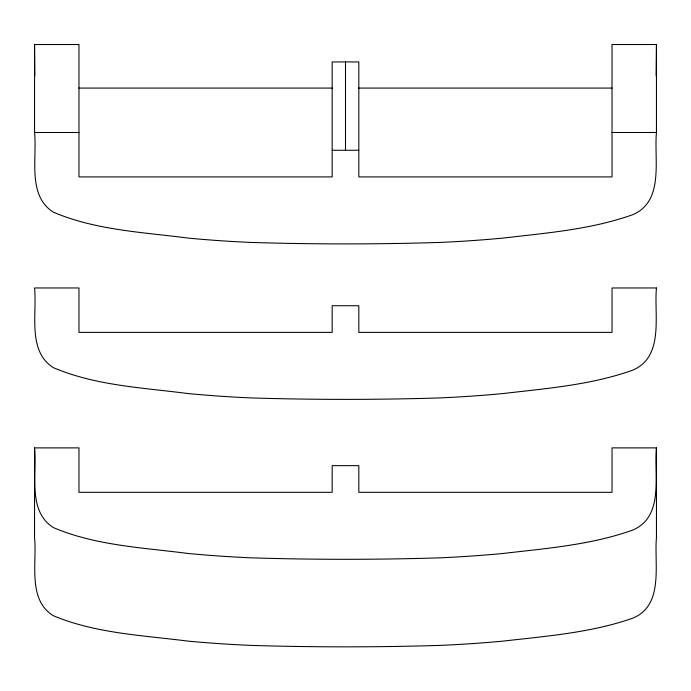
<?xml version="1.0" encoding="UTF-8"?>
<svg xmlns="http://www.w3.org/2000/svg" width="691" height="691" viewBox="0 0 691 691"><rect width="100%" height="100%" fill="white"/><g stroke="black" fill="none" stroke-linecap="round" stroke-linejoin="round"><path stroke-width="1.04" d="M656.45 44.518L656.45 132.491C653.876 159.405 664.587 201.383 632.619 214.728C591.03 229.542 546.382 232.997 502.806 238.101A1247.108 1247.108 0 0 1 439.606 242.446C376.897 244.389 314.103 244.389 251.394 242.455A1247.108 1247.108 0 0 1 188.194 238.101C143.002 232.202 95.652 230.258 53.293 212.137C27.148 195.493 37.219 158.248 34.55 132.491L34.55 44.518L78.973 44.518L78.973 176.913L332.172 176.913L332.172 61.94L358.828 61.94L358.828 176.913L612.027 176.913L612.027 44.518L656.45 44.518L656.156 75.88M656.45 447.889C653.876 474.795 664.587 516.773 632.619 530.118C591.03 544.94 546.382 548.395 502.806 553.491A1247.108 1247.108 0 0 1 439.606 557.844C376.897 559.788 314.103 559.788 251.394 557.844A1247.108 1247.108 0 0 1 188.194 553.491C143.002 547.592 95.652 545.657 53.293 527.535C27.148 510.882 37.219 473.637 34.55 447.889L78.973 447.889L78.973 492.312L332.172 492.312L332.172 465.656L358.828 465.656L358.828 492.312L612.027 492.312L612.027 447.889L656.45 447.889L656.45 537.572C654.006 564.046 664.371 605.446 632.619 618.229C590.969 632.775 546.365 636.143 502.806 641.144A1247.108 1222.889 0 0 1 439.606 645.411C376.897 647.32 314.103 647.32 251.394 645.411A1247.108 1222.889 0 0 1 188.194 641.144C143.011 635.357 95.747 633.483 53.293 615.69C27.286 599.615 37.141 562.871 34.55 537.589L34.55 447.889M78.973 88.077L332.172 88.077M358.828 88.077L612.027 88.077M34.55 132.491L78.973 132.491M612.027 132.491L656.45 132.491M332.172 150.267L358.828 150.267M34.844 75.88L34.55 44.518M345.5 61.957L345.5 150.267M656.45 287.966C653.876 314.88 664.587 356.858 632.619 370.203C591.03 385.017 546.382 388.472 502.806 393.576A1247.108 1247.108 0 0 1 439.606 397.921C376.897 399.864 314.103 399.864 251.394 397.93A1247.108 1247.108 0 0 1 188.194 393.576C143.002 387.677 95.652 385.733 53.293 367.612C27.148 350.968 37.219 313.723 34.55 287.966L78.973 287.966L78.973 332.388L332.172 332.388L332.172 305.742L358.828 305.742L358.828 332.388L612.027 332.388L612.027 287.966L656.45 287.966"/></g></svg>
